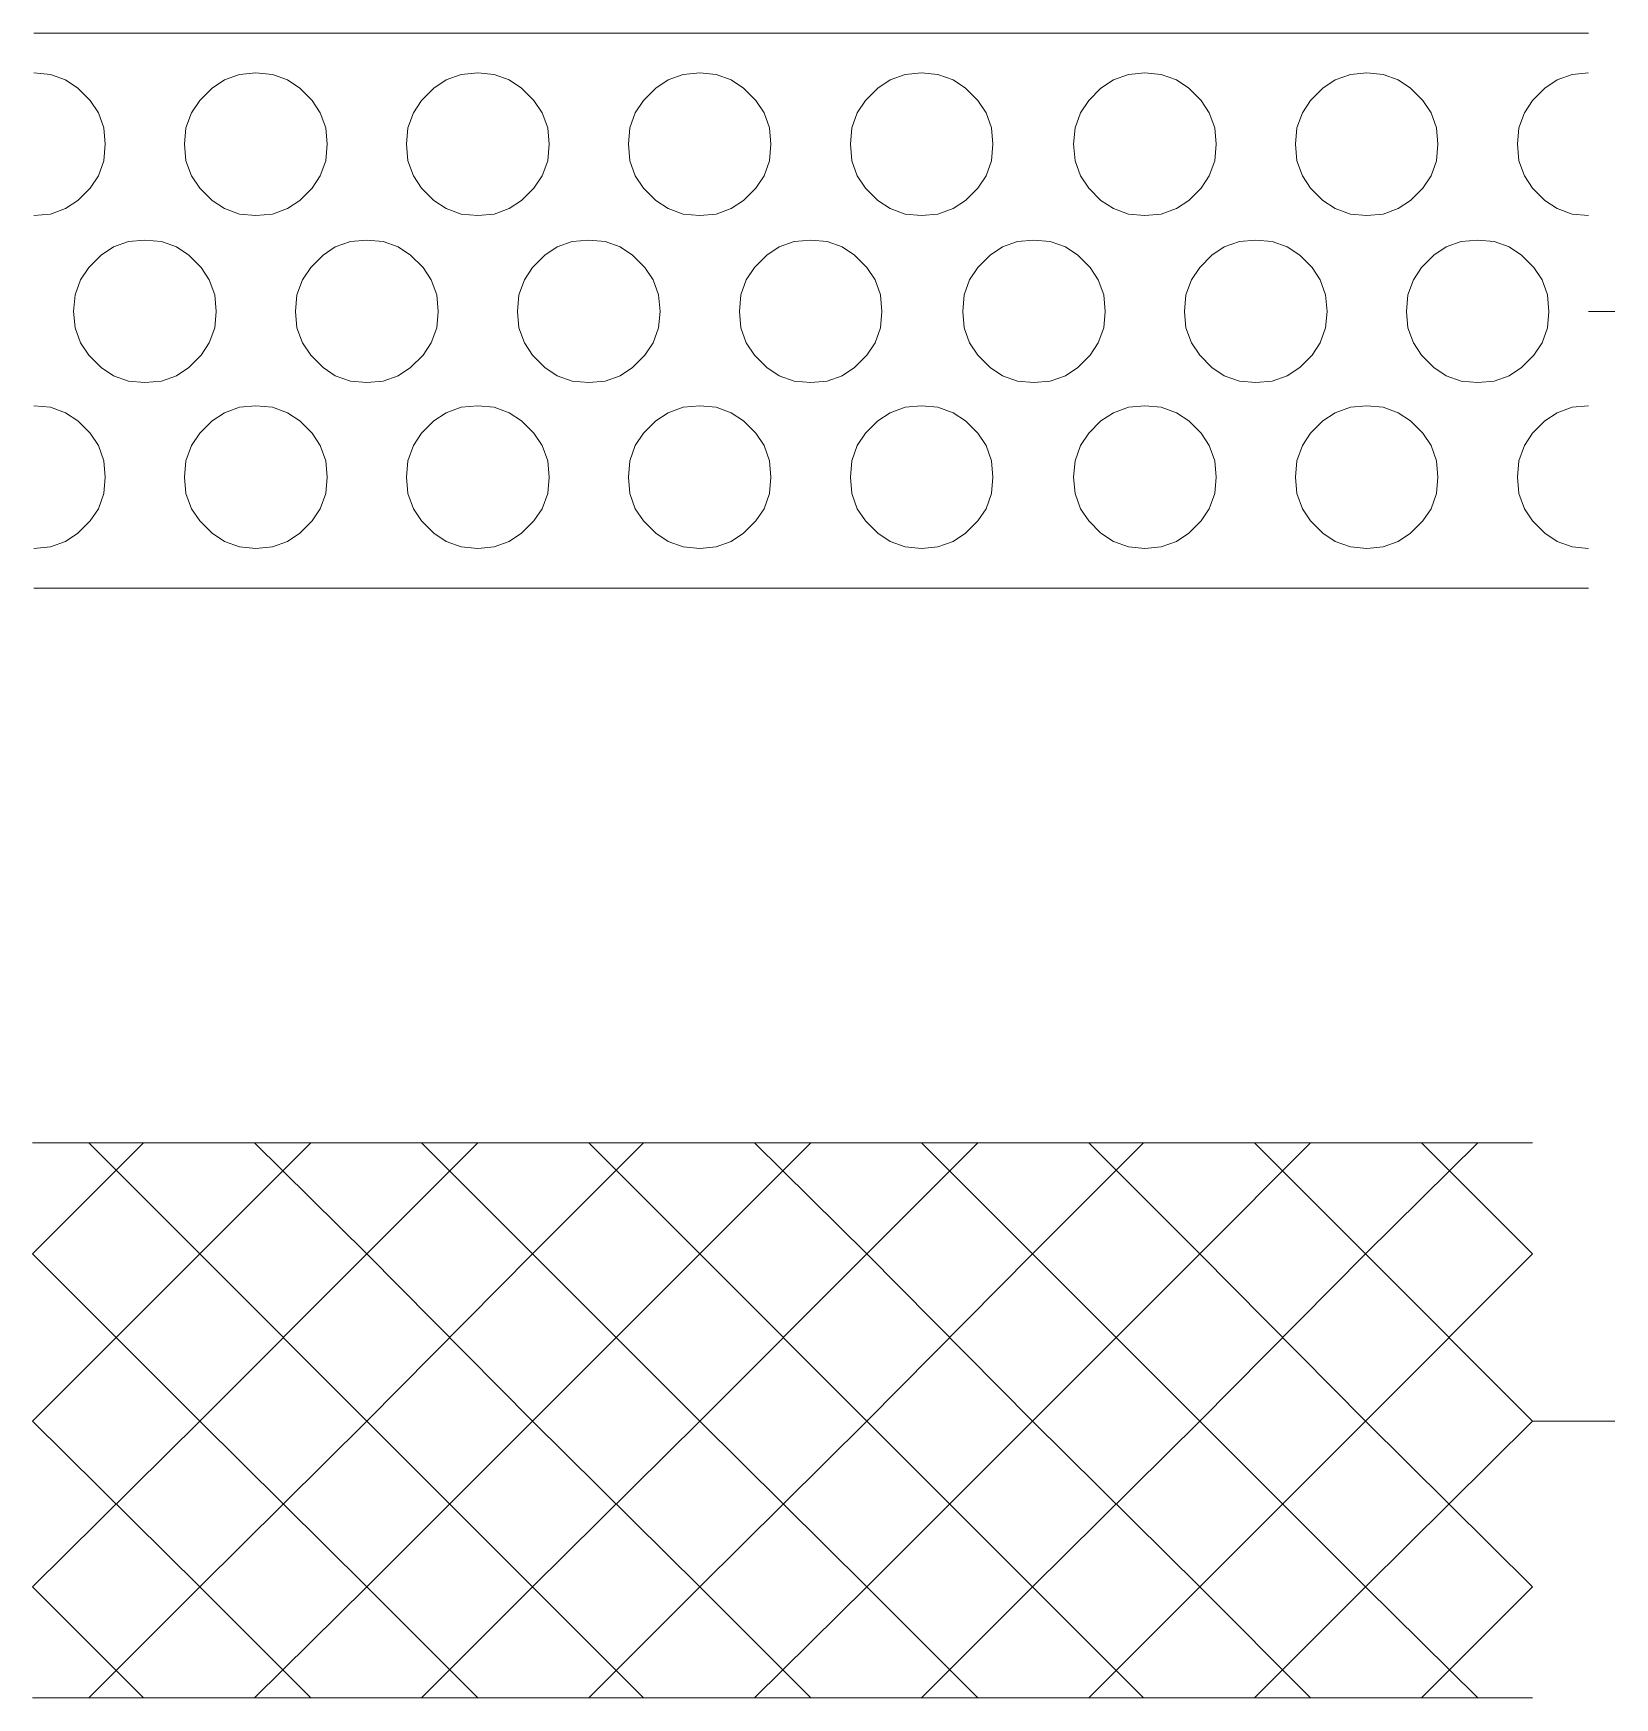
# Model space of a CAD drawing. Header units: inches. Extents: x 47316 to 59086, y 3141 to 11743.
# Drawn here: x 50383.03 to 50397.29, y 4917.82 to 4932.83 of the extents above; entities that cross this region are included whole.
import ezdxf

# ---------------------------------------------------------------- set-up
doc = ezdxf.new("R2010")
doc.units = ezdxf.units.IN
doc.header["$MEASUREMENT"] = 0
doc.layers.add('_BLACK_HOLE', color=7, linetype='Continuous')

msp = doc.modelspace()

# ---------------------------------------------------------------- linework, layer by layer
at = {"layer": '_BLACK_HOLE', "lineweight": 0}
for p, q in [((50383.035, 4932.829), (50384.036, 4932.829)), ((50384.036, 4932.829), (50385.036, 4932.829)), ((50385.036, 4932.829), (50386.037, 4932.829)), ((50386.037, 4932.829), (50387.038, 4932.829)), ((50387.038, 4932.829), (50388.038, 4932.829)), ((50388.038, 4932.829), (50389.039, 4932.829)), ((50389.039, 4932.829), (50390.04, 4932.829)), ((50390.04, 4932.829), (50391.04, 4932.829)), ((50391.04, 4932.829), (50392.053, 4932.829)), ((50392.053, 4932.829), (50393.054, 4932.829)), ((50393.054, 4932.829), (50394.054, 4932.829)), ((50394.054, 4932.829), (50395.055, 4932.829)), ((50395.055, 4932.829), (50396.056, 4932.829)), ((50396.056, 4932.829), (50397.056, 4932.829)), ((50383.183, 4932.458), (50383.035, 4932.471)), ((50383.319, 4932.409), (50383.183, 4932.458)), ((50383.431, 4932.335), (50383.319, 4932.409)), ((50384.752, 4932.409), (50384.641, 4932.335)), ((50384.888, 4932.458), (50384.752, 4932.409)), ((50385.036, 4932.471), (50384.888, 4932.458)), ((50385.185, 4932.458), (50385.036, 4932.471)), ((50385.321, 4932.409), (50385.185, 4932.458)), ((50385.432, 4932.335), (50385.321, 4932.409)), ((50386.754, 4932.409), (50386.642, 4932.335)), ((50386.889, 4932.458), (50386.754, 4932.409)), ((50387.038, 4932.471), (50386.889, 4932.458)), ((50387.186, 4932.458), (50387.038, 4932.471)), ((50387.322, 4932.409), (50387.186, 4932.458)), ((50387.433, 4932.335), (50387.322, 4932.409)), ((50388.755, 4932.409), (50388.644, 4932.335)), ((50388.891, 4932.458), (50388.755, 4932.409)), ((50389.039, 4932.471), (50388.891, 4932.458)), ((50389.187, 4932.458), (50389.039, 4932.471)), ((50389.323, 4932.409), (50389.187, 4932.458)), ((50389.434, 4932.335), (50389.323, 4932.409)), ((50390.756, 4932.409), (50390.645, 4932.335)), ((50390.892, 4932.458), (50390.756, 4932.409)), ((50391.04, 4932.471), (50390.892, 4932.458)), ((50391.188, 4932.458), (50391.04, 4932.471)), ((50391.324, 4932.409), (50391.188, 4932.458)), ((50391.435, 4932.335), (50391.324, 4932.409)), ((50392.77, 4932.409), (50392.658, 4932.335)), ((50392.906, 4932.458), (50392.77, 4932.409)), ((50393.054, 4932.471), (50392.906, 4932.458)), ((50393.202, 4932.458), (50393.054, 4932.471)), ((50393.338, 4932.409), (50393.202, 4932.458)), ((50393.449, 4932.335), (50393.338, 4932.409)), ((50394.771, 4932.409), (50394.66, 4932.335)), ((50394.907, 4932.458), (50394.771, 4932.409)), ((50395.055, 4932.471), (50394.907, 4932.458)), ((50395.203, 4932.458), (50395.055, 4932.471)), ((50395.339, 4932.409), (50395.203, 4932.458)), ((50395.45, 4932.335), (50395.339, 4932.409)), ((50396.772, 4932.409), (50396.661, 4932.335)), ((50396.908, 4932.458), (50396.772, 4932.409)), ((50397.056, 4932.471), (50396.908, 4932.458)), ((50383.542, 4932.224), (50383.431, 4932.335)), ((50383.616, 4932.113), (50383.542, 4932.224)), ((50384.53, 4932.224), (50384.456, 4932.113)), ((50384.641, 4932.335), (50384.53, 4932.224)), ((50385.543, 4932.224), (50385.432, 4932.335)), ((50385.617, 4932.113), (50385.543, 4932.224)), ((50386.531, 4932.224), (50386.457, 4932.113)), ((50386.642, 4932.335), (50386.531, 4932.224)), ((50387.544, 4932.224), (50387.433, 4932.335)), ((50387.618, 4932.113), (50387.544, 4932.224)), ((50388.532, 4932.224), (50388.458, 4932.113)), ((50388.644, 4932.335), (50388.532, 4932.224)), ((50389.545, 4932.224), (50389.434, 4932.335)), ((50389.62, 4932.113), (50389.545, 4932.224)), ((50390.534, 4932.224), (50390.46, 4932.113)), ((50390.645, 4932.335), (50390.534, 4932.224)), ((50391.547, 4932.224), (50391.435, 4932.335)), ((50391.621, 4932.113), (50391.547, 4932.224)), ((50392.547, 4932.224), (50392.473, 4932.113)), ((50392.658, 4932.335), (50392.547, 4932.224)), ((50393.56, 4932.224), (50393.449, 4932.335)), ((50393.634, 4932.113), (50393.56, 4932.224)), ((50394.548, 4932.224), (50394.474, 4932.113)), ((50394.66, 4932.335), (50394.548, 4932.224)), ((50395.561, 4932.224), (50395.45, 4932.335)), ((50395.636, 4932.113), (50395.561, 4932.224)), ((50396.55, 4932.224), (50396.476, 4932.113)), ((50396.661, 4932.335), (50396.55, 4932.224)), ((50383.665, 4931.977), (50383.616, 4932.113)), ((50384.456, 4932.113), (50384.406, 4931.977)), ((50385.666, 4931.977), (50385.617, 4932.113)), ((50386.457, 4932.113), (50386.408, 4931.977)), ((50387.668, 4931.977), (50387.618, 4932.113)), ((50388.458, 4932.113), (50388.409, 4931.977)), ((50389.669, 4931.977), (50389.62, 4932.113)), ((50390.46, 4932.113), (50390.41, 4931.977)), ((50391.67, 4931.977), (50391.621, 4932.113)), ((50392.473, 4932.113), (50392.424, 4931.977)), ((50393.684, 4931.977), (50393.634, 4932.113)), ((50394.474, 4932.113), (50394.425, 4931.977)), ((50395.685, 4931.977), (50395.636, 4932.113)), ((50396.476, 4932.113), (50396.426, 4931.977)), ((50383.678, 4931.828), (50383.665, 4931.977)), ((50384.406, 4931.977), (50384.394, 4931.828)), ((50385.679, 4931.828), (50385.666, 4931.977)), ((50386.408, 4931.977), (50386.395, 4931.828)), ((50387.68, 4931.828), (50387.668, 4931.977)), ((50388.409, 4931.977), (50388.397, 4931.828)), ((50389.681, 4931.828), (50389.669, 4931.977)), ((50390.41, 4931.977), (50390.398, 4931.828)), ((50391.683, 4931.828), (50391.67, 4931.977)), ((50392.424, 4931.977), (50392.411, 4931.828)), ((50393.696, 4931.828), (50393.684, 4931.977)), ((50394.425, 4931.977), (50394.413, 4931.828)), ((50395.697, 4931.828), (50395.685, 4931.977)), ((50396.426, 4931.977), (50396.414, 4931.828)), ((50383.665, 4931.68), (50383.678, 4931.828)), ((50384.394, 4931.828), (50384.406, 4931.68)), ((50385.666, 4931.68), (50385.679, 4931.828)), ((50386.395, 4931.828), (50386.408, 4931.68)), ((50387.668, 4931.68), (50387.68, 4931.828)), ((50388.397, 4931.828), (50388.409, 4931.68)), ((50389.669, 4931.68), (50389.681, 4931.828)), ((50390.398, 4931.828), (50390.41, 4931.68)), ((50391.67, 4931.68), (50391.683, 4931.828)), ((50392.411, 4931.828), (50392.424, 4931.68)), ((50393.684, 4931.68), (50393.696, 4931.828)), ((50394.413, 4931.828), (50394.425, 4931.68)), ((50395.685, 4931.68), (50395.697, 4931.828)), ((50396.414, 4931.828), (50396.426, 4931.68)), ((50383.616, 4931.544), (50383.665, 4931.68)), ((50384.406, 4931.68), (50384.456, 4931.544)), ((50385.617, 4931.544), (50385.666, 4931.68)), ((50386.408, 4931.68), (50386.457, 4931.544)), ((50387.618, 4931.544), (50387.668, 4931.68)), ((50388.409, 4931.68), (50388.458, 4931.544)), ((50389.62, 4931.544), (50389.669, 4931.68)), ((50390.41, 4931.68), (50390.46, 4931.544)), ((50391.621, 4931.544), (50391.67, 4931.68)), ((50392.424, 4931.68), (50392.473, 4931.544)), ((50393.634, 4931.544), (50393.684, 4931.68)), ((50394.425, 4931.68), (50394.474, 4931.544)), ((50395.636, 4931.544), (50395.685, 4931.68)), ((50396.426, 4931.68), (50396.476, 4931.544)), ((50383.542, 4931.433), (50383.616, 4931.544)), ((50384.456, 4931.544), (50384.53, 4931.433)), ((50385.543, 4931.433), (50385.617, 4931.544)), ((50386.457, 4931.544), (50386.531, 4931.433)), ((50387.544, 4931.433), (50387.618, 4931.544)), ((50388.458, 4931.544), (50388.532, 4931.433)), ((50389.545, 4931.433), (50389.62, 4931.544)), ((50390.46, 4931.544), (50390.534, 4931.433)), ((50391.547, 4931.433), (50391.621, 4931.544)), ((50392.473, 4931.544), (50392.547, 4931.433)), ((50393.56, 4931.433), (50393.634, 4931.544)), ((50394.474, 4931.544), (50394.548, 4931.433)), ((50395.561, 4931.433), (50395.636, 4931.544)), ((50396.476, 4931.544), (50396.55, 4931.433)), ((50383.319, 4931.248), (50383.431, 4931.322)), ((50383.431, 4931.322), (50383.542, 4931.433)), ((50384.53, 4931.433), (50384.641, 4931.322)), ((50384.641, 4931.322), (50384.752, 4931.248)), ((50385.321, 4931.248), (50385.432, 4931.322)), ((50385.432, 4931.322), (50385.543, 4931.433)), ((50386.531, 4931.433), (50386.642, 4931.322)), ((50386.642, 4931.322), (50386.754, 4931.248)), ((50387.322, 4931.248), (50387.433, 4931.322)), ((50387.433, 4931.322), (50387.544, 4931.433)), ((50388.532, 4931.433), (50388.644, 4931.322)), ((50388.644, 4931.322), (50388.755, 4931.248)), ((50389.323, 4931.248), (50389.434, 4931.322)), ((50389.434, 4931.322), (50389.545, 4931.433)), ((50390.534, 4931.433), (50390.645, 4931.322)), ((50390.645, 4931.322), (50390.756, 4931.248)), ((50391.324, 4931.248), (50391.435, 4931.322)), ((50391.435, 4931.322), (50391.547, 4931.433)), ((50392.547, 4931.433), (50392.658, 4931.322)), ((50392.658, 4931.322), (50392.77, 4931.248)), ((50393.338, 4931.248), (50393.449, 4931.322)), ((50393.449, 4931.322), (50393.56, 4931.433)), ((50394.548, 4931.433), (50394.66, 4931.322)), ((50394.66, 4931.322), (50394.771, 4931.248)), ((50395.339, 4931.248), (50395.45, 4931.322)), ((50395.45, 4931.322), (50395.561, 4931.433)), ((50396.55, 4931.433), (50396.661, 4931.322)), ((50396.661, 4931.322), (50396.772, 4931.248)), ((50383.035, 4931.186), (50383.183, 4931.198)), ((50383.183, 4931.198), (50383.319, 4931.248)), ((50384.752, 4931.248), (50384.888, 4931.198)), ((50384.888, 4931.198), (50385.036, 4931.186)), ((50385.036, 4931.186), (50385.185, 4931.198)), ((50385.185, 4931.198), (50385.321, 4931.248)), ((50386.754, 4931.248), (50386.889, 4931.198)), ((50386.889, 4931.198), (50387.038, 4931.186)), ((50387.038, 4931.186), (50387.186, 4931.198)), ((50387.186, 4931.198), (50387.322, 4931.248)), ((50388.755, 4931.248), (50388.891, 4931.198)), ((50388.891, 4931.198), (50389.039, 4931.186)), ((50389.039, 4931.186), (50389.187, 4931.198)), ((50389.187, 4931.198), (50389.323, 4931.248)), ((50390.756, 4931.248), (50390.892, 4931.198)), ((50390.892, 4931.198), (50391.04, 4931.186)), ((50391.04, 4931.186), (50391.188, 4931.198)), ((50391.188, 4931.198), (50391.324, 4931.248)), ((50392.77, 4931.248), (50392.906, 4931.198)), ((50392.906, 4931.198), (50393.054, 4931.186)), ((50393.054, 4931.186), (50393.202, 4931.198)), ((50393.202, 4931.198), (50393.338, 4931.248)), ((50394.771, 4931.248), (50394.907, 4931.198)), ((50394.907, 4931.198), (50395.055, 4931.186)), ((50395.055, 4931.186), (50395.203, 4931.198)), ((50395.203, 4931.198), (50395.339, 4931.248)), ((50396.772, 4931.248), (50396.908, 4931.198)), ((50396.908, 4931.198), (50397.056, 4931.186)), ((50383.752, 4930.902), (50383.641, 4930.828)), ((50383.888, 4930.951), (50383.752, 4930.902)), ((50384.036, 4930.964), (50383.888, 4930.951)), ((50384.184, 4930.951), (50384.036, 4930.964)), ((50384.32, 4930.902), (50384.184, 4930.951)), ((50384.431, 4930.828), (50384.32, 4930.902)), ((50385.753, 4930.902), (50385.642, 4930.828)), ((50385.889, 4930.951), (50385.753, 4930.902)), ((50386.037, 4930.964), (50385.889, 4930.951)), ((50386.185, 4930.951), (50386.037, 4930.964)), ((50386.321, 4930.902), (50386.185, 4930.951)), ((50386.432, 4930.828), (50386.321, 4930.902)), ((50387.754, 4930.902), (50387.643, 4930.828)), ((50387.89, 4930.951), (50387.754, 4930.902)), ((50388.038, 4930.964), (50387.89, 4930.951)), ((50388.187, 4930.951), (50388.038, 4930.964)), ((50388.322, 4930.902), (50388.187, 4930.951)), ((50388.434, 4930.828), (50388.322, 4930.902)), ((50389.755, 4930.902), (50389.644, 4930.828)), ((50389.891, 4930.951), (50389.755, 4930.902)), ((50390.04, 4930.964), (50389.891, 4930.951)), ((50390.188, 4930.951), (50390.04, 4930.964)), ((50390.324, 4930.902), (50390.188, 4930.951)), ((50390.435, 4930.828), (50390.324, 4930.902)), ((50391.769, 4930.902), (50391.658, 4930.828)), ((50391.905, 4930.951), (50391.769, 4930.902)), ((50392.053, 4930.964), (50391.905, 4930.951)), ((50392.201, 4930.951), (50392.053, 4930.964)), ((50392.337, 4930.902), (50392.201, 4930.951)), ((50392.448, 4930.828), (50392.337, 4930.902)), ((50393.77, 4930.902), (50393.659, 4930.828)), ((50393.906, 4930.951), (50393.77, 4930.902)), ((50394.054, 4930.964), (50393.906, 4930.951)), ((50394.203, 4930.951), (50394.054, 4930.964)), ((50394.338, 4930.902), (50394.203, 4930.951)), ((50394.45, 4930.828), (50394.338, 4930.902)), ((50395.771, 4930.902), (50395.66, 4930.828)), ((50395.907, 4930.951), (50395.771, 4930.902)), ((50396.056, 4930.964), (50395.907, 4930.951)), ((50396.204, 4930.951), (50396.056, 4930.964)), ((50396.34, 4930.902), (50396.204, 4930.951)), ((50396.451, 4930.828), (50396.34, 4930.902)), ((50383.529, 4930.717), (50383.455, 4930.605)), ((50383.641, 4930.828), (50383.529, 4930.717)), ((50384.542, 4930.717), (50384.431, 4930.828)), ((50384.616, 4930.605), (50384.542, 4930.717)), ((50385.531, 4930.717), (50385.456, 4930.605)), ((50385.642, 4930.828), (50385.531, 4930.717)), ((50386.544, 4930.717), (50386.432, 4930.828)), ((50386.618, 4930.605), (50386.544, 4930.717)), ((50387.532, 4930.717), (50387.458, 4930.605)), ((50387.643, 4930.828), (50387.532, 4930.717)), ((50388.545, 4930.717), (50388.434, 4930.828)), ((50388.619, 4930.605), (50388.545, 4930.717)), ((50389.533, 4930.717), (50389.459, 4930.605)), ((50389.644, 4930.828), (50389.533, 4930.717)), ((50390.546, 4930.717), (50390.435, 4930.828)), ((50390.62, 4930.605), (50390.546, 4930.717)), ((50391.547, 4930.717), (50391.473, 4930.605)), ((50391.658, 4930.828), (50391.547, 4930.717)), ((50392.56, 4930.717), (50392.448, 4930.828)), ((50392.634, 4930.605), (50392.56, 4930.717)), ((50393.548, 4930.717), (50393.474, 4930.605)), ((50393.659, 4930.828), (50393.548, 4930.717)), ((50394.561, 4930.717), (50394.45, 4930.828)), ((50394.635, 4930.605), (50394.561, 4930.717)), ((50395.549, 4930.717), (50395.475, 4930.605)), ((50395.66, 4930.828), (50395.549, 4930.717)), ((50396.562, 4930.717), (50396.451, 4930.828)), ((50396.636, 4930.605), (50396.562, 4930.717)), ((50383.455, 4930.605), (50383.406, 4930.47)), ((50384.666, 4930.47), (50384.616, 4930.605)), ((50385.456, 4930.605), (50385.407, 4930.47)), ((50386.667, 4930.47), (50386.618, 4930.605)), ((50387.458, 4930.605), (50387.408, 4930.47)), ((50388.668, 4930.47), (50388.619, 4930.605)), ((50389.459, 4930.605), (50389.41, 4930.47)), ((50390.67, 4930.47), (50390.62, 4930.605)), ((50391.473, 4930.605), (50391.423, 4930.47)), ((50392.683, 4930.47), (50392.634, 4930.605)), ((50393.474, 4930.605), (50393.424, 4930.47)), ((50394.684, 4930.47), (50394.635, 4930.605)), ((50395.475, 4930.605), (50395.426, 4930.47)), ((50396.686, 4930.47), (50396.636, 4930.605)), ((50383.406, 4930.47), (50383.393, 4930.321)), ((50384.678, 4930.321), (50384.666, 4930.47)), ((50385.407, 4930.47), (50385.395, 4930.321)), ((50386.679, 4930.321), (50386.667, 4930.47)), ((50387.408, 4930.47), (50387.396, 4930.321)), ((50388.681, 4930.321), (50388.668, 4930.47)), ((50389.41, 4930.47), (50389.397, 4930.321)), ((50390.682, 4930.321), (50390.67, 4930.47)), ((50391.423, 4930.47), (50391.411, 4930.321)), ((50392.695, 4930.321), (50392.683, 4930.47)), ((50393.424, 4930.47), (50393.412, 4930.321)), ((50394.697, 4930.321), (50394.684, 4930.47)), ((50395.426, 4930.47), (50395.413, 4930.321)), ((50396.698, 4930.321), (50396.686, 4930.47)), ((50383.393, 4930.321), (50383.406, 4930.173)), ((50384.666, 4930.173), (50384.678, 4930.321)), ((50385.395, 4930.321), (50385.407, 4930.173)), ((50386.667, 4930.173), (50386.679, 4930.321)), ((50387.396, 4930.321), (50387.408, 4930.173)), ((50388.668, 4930.173), (50388.681, 4930.321)), ((50389.397, 4930.321), (50389.41, 4930.173)), ((50390.67, 4930.173), (50390.682, 4930.321)), ((50391.411, 4930.321), (50391.423, 4930.173)), ((50392.683, 4930.173), (50392.695, 4930.321)), ((50393.412, 4930.321), (50393.424, 4930.173)), ((50394.684, 4930.173), (50394.697, 4930.321)), ((50395.413, 4930.321), (50395.426, 4930.173)), ((50396.686, 4930.173), (50396.698, 4930.321)), ((50397.056, 4930.321), (50397.291, 4930.321)), ((50383.406, 4930.173), (50383.455, 4930.037)), ((50384.616, 4930.037), (50384.666, 4930.173)), ((50385.407, 4930.173), (50385.456, 4930.037)), ((50386.618, 4930.037), (50386.667, 4930.173)), ((50387.408, 4930.173), (50387.458, 4930.037)), ((50388.619, 4930.037), (50388.668, 4930.173)), ((50389.41, 4930.173), (50389.459, 4930.037)), ((50390.62, 4930.037), (50390.67, 4930.173)), ((50391.423, 4930.173), (50391.473, 4930.037)), ((50392.634, 4930.037), (50392.683, 4930.173)), ((50393.424, 4930.173), (50393.474, 4930.037)), ((50394.635, 4930.037), (50394.684, 4930.173)), ((50395.426, 4930.173), (50395.475, 4930.037)), ((50396.636, 4930.037), (50396.686, 4930.173)), ((50383.455, 4930.037), (50383.529, 4929.926)), ((50384.542, 4929.926), (50384.616, 4930.037)), ((50385.456, 4930.037), (50385.531, 4929.926)), ((50386.544, 4929.926), (50386.618, 4930.037)), ((50387.458, 4930.037), (50387.532, 4929.926)), ((50388.545, 4929.926), (50388.619, 4930.037)), ((50389.459, 4930.037), (50389.533, 4929.926)), ((50390.546, 4929.926), (50390.62, 4930.037)), ((50391.473, 4930.037), (50391.547, 4929.926)), ((50392.56, 4929.926), (50392.634, 4930.037)), ((50393.474, 4930.037), (50393.548, 4929.926)), ((50394.561, 4929.926), (50394.635, 4930.037)), ((50395.475, 4930.037), (50395.549, 4929.926)), ((50396.562, 4929.926), (50396.636, 4930.037)), ((50383.529, 4929.926), (50383.641, 4929.815)), ((50383.641, 4929.815), (50383.752, 4929.741)), ((50384.32, 4929.741), (50384.431, 4929.815)), ((50384.431, 4929.815), (50384.542, 4929.926)), ((50385.531, 4929.926), (50385.642, 4929.815)), ((50385.642, 4929.815), (50385.753, 4929.741)), ((50386.321, 4929.741), (50386.432, 4929.815)), ((50386.432, 4929.815), (50386.544, 4929.926)), ((50387.532, 4929.926), (50387.643, 4929.815)), ((50387.643, 4929.815), (50387.754, 4929.741)), ((50388.322, 4929.741), (50388.434, 4929.815)), ((50388.434, 4929.815), (50388.545, 4929.926)), ((50389.533, 4929.926), (50389.644, 4929.815)), ((50389.644, 4929.815), (50389.755, 4929.741)), ((50390.324, 4929.741), (50390.435, 4929.815)), ((50390.435, 4929.815), (50390.546, 4929.926)), ((50391.547, 4929.926), (50391.658, 4929.815)), ((50391.658, 4929.815), (50391.769, 4929.741)), ((50392.337, 4929.741), (50392.448, 4929.815)), ((50392.448, 4929.815), (50392.56, 4929.926)), ((50393.548, 4929.926), (50393.659, 4929.815)), ((50393.659, 4929.815), (50393.77, 4929.741)), ((50394.338, 4929.741), (50394.45, 4929.815)), ((50394.45, 4929.815), (50394.561, 4929.926)), ((50395.549, 4929.926), (50395.66, 4929.815)), ((50395.66, 4929.815), (50395.771, 4929.741)), ((50396.34, 4929.741), (50396.451, 4929.815)), ((50396.451, 4929.815), (50396.562, 4929.926)), ((50383.752, 4929.741), (50383.888, 4929.691)), ((50383.888, 4929.691), (50384.036, 4929.679)), ((50384.036, 4929.679), (50384.184, 4929.691)), ((50384.184, 4929.691), (50384.32, 4929.741)), ((50385.753, 4929.741), (50385.889, 4929.691)), ((50385.889, 4929.691), (50386.037, 4929.679)), ((50386.037, 4929.679), (50386.185, 4929.691)), ((50386.185, 4929.691), (50386.321, 4929.741)), ((50387.754, 4929.741), (50387.89, 4929.691)), ((50387.89, 4929.691), (50388.038, 4929.679)), ((50388.038, 4929.679), (50388.187, 4929.691)), ((50388.187, 4929.691), (50388.322, 4929.741)), ((50389.755, 4929.741), (50389.891, 4929.691)), ((50389.891, 4929.691), (50390.04, 4929.679)), ((50390.04, 4929.679), (50390.188, 4929.691)), ((50390.188, 4929.691), (50390.324, 4929.741)), ((50391.769, 4929.741), (50391.905, 4929.691)), ((50391.905, 4929.691), (50392.053, 4929.679)), ((50392.053, 4929.679), (50392.201, 4929.691)), ((50392.201, 4929.691), (50392.337, 4929.741)), ((50393.77, 4929.741), (50393.906, 4929.691)), ((50393.906, 4929.691), (50394.054, 4929.679)), ((50394.054, 4929.679), (50394.203, 4929.691)), ((50394.203, 4929.691), (50394.338, 4929.741)), ((50395.771, 4929.741), (50395.907, 4929.691)), ((50395.907, 4929.691), (50396.056, 4929.679)), ((50396.056, 4929.679), (50396.204, 4929.691)), ((50396.204, 4929.691), (50396.34, 4929.741)), ((50383.183, 4929.457), (50383.035, 4929.469)), ((50383.319, 4929.407), (50383.183, 4929.457)), ((50383.431, 4929.333), (50383.319, 4929.407)), ((50384.752, 4929.407), (50384.641, 4929.333)), ((50384.888, 4929.457), (50384.752, 4929.407)), ((50385.036, 4929.469), (50384.888, 4929.457)), ((50385.185, 4929.457), (50385.036, 4929.469)), ((50385.321, 4929.407), (50385.185, 4929.457)), ((50385.432, 4929.333), (50385.321, 4929.407)), ((50386.754, 4929.407), (50386.642, 4929.333)), ((50386.889, 4929.457), (50386.754, 4929.407)), ((50387.038, 4929.469), (50386.889, 4929.457)), ((50387.186, 4929.457), (50387.038, 4929.469)), ((50387.322, 4929.407), (50387.186, 4929.457)), ((50387.433, 4929.333), (50387.322, 4929.407)), ((50388.755, 4929.407), (50388.644, 4929.333)), ((50388.891, 4929.457), (50388.755, 4929.407)), ((50389.039, 4929.469), (50388.891, 4929.457)), ((50389.187, 4929.457), (50389.039, 4929.469)), ((50389.323, 4929.407), (50389.187, 4929.457)), ((50389.434, 4929.333), (50389.323, 4929.407)), ((50390.756, 4929.407), (50390.645, 4929.333)), ((50390.892, 4929.457), (50390.756, 4929.407)), ((50391.04, 4929.469), (50390.892, 4929.457)), ((50391.188, 4929.457), (50391.04, 4929.469)), ((50391.324, 4929.407), (50391.188, 4929.457)), ((50391.435, 4929.333), (50391.324, 4929.407)), ((50392.77, 4929.407), (50392.658, 4929.333)), ((50392.906, 4929.457), (50392.77, 4929.407)), ((50393.054, 4929.469), (50392.906, 4929.457)), ((50393.202, 4929.457), (50393.054, 4929.469)), ((50393.338, 4929.407), (50393.202, 4929.457)), ((50393.449, 4929.333), (50393.338, 4929.407)), ((50394.771, 4929.407), (50394.66, 4929.333)), ((50394.907, 4929.457), (50394.771, 4929.407)), ((50395.055, 4929.469), (50394.907, 4929.457)), ((50395.203, 4929.457), (50395.055, 4929.469)), ((50395.339, 4929.407), (50395.203, 4929.457)), ((50395.45, 4929.333), (50395.339, 4929.407)), ((50396.772, 4929.407), (50396.661, 4929.333)), ((50396.908, 4929.457), (50396.772, 4929.407)), ((50397.056, 4929.469), (50396.908, 4929.457)), ((50383.542, 4929.222), (50383.431, 4929.333)), ((50383.616, 4929.111), (50383.542, 4929.222)), ((50384.53, 4929.222), (50384.456, 4929.111)), ((50384.641, 4929.333), (50384.53, 4929.222)), ((50385.543, 4929.222), (50385.432, 4929.333)), ((50385.617, 4929.111), (50385.543, 4929.222)), ((50386.531, 4929.222), (50386.457, 4929.111)), ((50386.642, 4929.333), (50386.531, 4929.222)), ((50387.544, 4929.222), (50387.433, 4929.333)), ((50387.618, 4929.111), (50387.544, 4929.222)), ((50388.532, 4929.222), (50388.458, 4929.111)), ((50388.644, 4929.333), (50388.532, 4929.222)), ((50389.545, 4929.222), (50389.434, 4929.333)), ((50389.62, 4929.111), (50389.545, 4929.222)), ((50390.534, 4929.222), (50390.46, 4929.111)), ((50390.645, 4929.333), (50390.534, 4929.222)), ((50391.547, 4929.222), (50391.435, 4929.333)), ((50391.621, 4929.111), (50391.547, 4929.222)), ((50392.547, 4929.222), (50392.473, 4929.111)), ((50392.658, 4929.333), (50392.547, 4929.222)), ((50393.56, 4929.222), (50393.449, 4929.333)), ((50393.634, 4929.111), (50393.56, 4929.222)), ((50394.548, 4929.222), (50394.474, 4929.111)), ((50394.66, 4929.333), (50394.548, 4929.222)), ((50395.561, 4929.222), (50395.45, 4929.333)), ((50395.636, 4929.111), (50395.561, 4929.222)), ((50396.55, 4929.222), (50396.476, 4929.111)), ((50396.661, 4929.333), (50396.55, 4929.222)), ((50383.665, 4928.975), (50383.616, 4929.111)), ((50384.456, 4929.111), (50384.406, 4928.975)), ((50385.666, 4928.975), (50385.617, 4929.111)), ((50386.457, 4929.111), (50386.408, 4928.975)), ((50387.668, 4928.975), (50387.618, 4929.111)), ((50388.458, 4929.111), (50388.409, 4928.975)), ((50389.669, 4928.975), (50389.62, 4929.111)), ((50390.46, 4929.111), (50390.41, 4928.975)), ((50391.67, 4928.975), (50391.621, 4929.111)), ((50392.473, 4929.111), (50392.424, 4928.975)), ((50393.684, 4928.975), (50393.634, 4929.111)), ((50394.474, 4929.111), (50394.425, 4928.975)), ((50395.685, 4928.975), (50395.636, 4929.111)), ((50396.476, 4929.111), (50396.426, 4928.975)), ((50383.678, 4928.827), (50383.665, 4928.975)), ((50384.406, 4928.975), (50384.394, 4928.827)), ((50385.679, 4928.827), (50385.666, 4928.975)), ((50386.408, 4928.975), (50386.395, 4928.827)), ((50387.68, 4928.827), (50387.668, 4928.975)), ((50388.409, 4928.975), (50388.397, 4928.827)), ((50389.681, 4928.827), (50389.669, 4928.975)), ((50390.41, 4928.975), (50390.398, 4928.827)), ((50391.683, 4928.827), (50391.67, 4928.975)), ((50392.424, 4928.975), (50392.411, 4928.827)), ((50393.696, 4928.827), (50393.684, 4928.975)), ((50394.425, 4928.975), (50394.413, 4928.827)), ((50395.697, 4928.827), (50395.685, 4928.975)), ((50396.426, 4928.975), (50396.414, 4928.827)), ((50383.665, 4928.678), (50383.678, 4928.827)), ((50384.394, 4928.827), (50384.406, 4928.678)), ((50385.666, 4928.678), (50385.679, 4928.827)), ((50386.395, 4928.827), (50386.408, 4928.678)), ((50387.668, 4928.678), (50387.68, 4928.827)), ((50388.397, 4928.827), (50388.409, 4928.678)), ((50389.669, 4928.678), (50389.681, 4928.827)), ((50390.398, 4928.827), (50390.41, 4928.678)), ((50391.67, 4928.678), (50391.683, 4928.827)), ((50392.411, 4928.827), (50392.424, 4928.678)), ((50393.684, 4928.678), (50393.696, 4928.827)), ((50394.413, 4928.827), (50394.425, 4928.678)), ((50395.685, 4928.678), (50395.697, 4928.827)), ((50396.414, 4928.827), (50396.426, 4928.678)), ((50383.616, 4928.542), (50383.665, 4928.678)), ((50384.406, 4928.678), (50384.456, 4928.542)), ((50385.617, 4928.542), (50385.666, 4928.678)), ((50386.408, 4928.678), (50386.457, 4928.542)), ((50387.618, 4928.542), (50387.668, 4928.678)), ((50388.409, 4928.678), (50388.458, 4928.542)), ((50389.62, 4928.542), (50389.669, 4928.678)), ((50390.41, 4928.678), (50390.46, 4928.542)), ((50391.621, 4928.542), (50391.67, 4928.678)), ((50392.424, 4928.678), (50392.473, 4928.542)), ((50393.634, 4928.542), (50393.684, 4928.678)), ((50394.425, 4928.678), (50394.474, 4928.542)), ((50395.636, 4928.542), (50395.685, 4928.678)), ((50396.426, 4928.678), (50396.476, 4928.542)), ((50383.542, 4928.431), (50383.616, 4928.542)), ((50384.456, 4928.542), (50384.53, 4928.431)), ((50385.543, 4928.431), (50385.617, 4928.542)), ((50386.457, 4928.542), (50386.531, 4928.431)), ((50387.544, 4928.431), (50387.618, 4928.542)), ((50388.458, 4928.542), (50388.532, 4928.431)), ((50389.545, 4928.431), (50389.62, 4928.542)), ((50390.46, 4928.542), (50390.534, 4928.431)), ((50391.547, 4928.431), (50391.621, 4928.542)), ((50392.473, 4928.542), (50392.547, 4928.431)), ((50393.56, 4928.431), (50393.634, 4928.542)), ((50394.474, 4928.542), (50394.548, 4928.431)), ((50395.561, 4928.431), (50395.636, 4928.542)), ((50396.476, 4928.542), (50396.55, 4928.431)), ((50383.319, 4928.246), (50383.431, 4928.32)), ((50383.431, 4928.32), (50383.542, 4928.431)), ((50384.53, 4928.431), (50384.641, 4928.32)), ((50384.641, 4928.32), (50384.752, 4928.246)), ((50385.321, 4928.246), (50385.432, 4928.32)), ((50385.432, 4928.32), (50385.543, 4928.431)), ((50386.531, 4928.431), (50386.642, 4928.32)), ((50386.642, 4928.32), (50386.754, 4928.246)), ((50387.322, 4928.246), (50387.433, 4928.32)), ((50387.433, 4928.32), (50387.544, 4928.431)), ((50388.532, 4928.431), (50388.644, 4928.32)), ((50388.644, 4928.32), (50388.755, 4928.246)), ((50389.323, 4928.246), (50389.434, 4928.32)), ((50389.434, 4928.32), (50389.545, 4928.431)), ((50390.534, 4928.431), (50390.645, 4928.32)), ((50390.645, 4928.32), (50390.756, 4928.246)), ((50391.324, 4928.246), (50391.435, 4928.32)), ((50391.435, 4928.32), (50391.547, 4928.431)), ((50392.547, 4928.431), (50392.658, 4928.32)), ((50392.658, 4928.32), (50392.77, 4928.246)), ((50393.338, 4928.246), (50393.449, 4928.32)), ((50393.449, 4928.32), (50393.56, 4928.431)), ((50394.548, 4928.431), (50394.66, 4928.32)), ((50394.66, 4928.32), (50394.771, 4928.246)), ((50395.339, 4928.246), (50395.45, 4928.32)), ((50395.45, 4928.32), (50395.561, 4928.431)), ((50396.55, 4928.431), (50396.661, 4928.32)), ((50396.661, 4928.32), (50396.772, 4928.246)), ((50383.035, 4928.184), (50383.183, 4928.197)), ((50383.183, 4928.197), (50383.319, 4928.246)), ((50384.752, 4928.246), (50384.888, 4928.197)), ((50384.888, 4928.197), (50385.036, 4928.184)), ((50385.036, 4928.184), (50385.185, 4928.197)), ((50385.185, 4928.197), (50385.321, 4928.246)), ((50386.754, 4928.246), (50386.889, 4928.197)), ((50386.889, 4928.197), (50387.038, 4928.184)), ((50387.038, 4928.184), (50387.186, 4928.197)), ((50387.186, 4928.197), (50387.322, 4928.246)), ((50388.755, 4928.246), (50388.891, 4928.197)), ((50388.891, 4928.197), (50389.039, 4928.184)), ((50389.039, 4928.184), (50389.187, 4928.197)), ((50389.187, 4928.197), (50389.323, 4928.246)), ((50390.756, 4928.246), (50390.892, 4928.197)), ((50390.892, 4928.197), (50391.04, 4928.184)), ((50391.04, 4928.184), (50391.188, 4928.197)), ((50391.188, 4928.197), (50391.324, 4928.246)), ((50392.77, 4928.246), (50392.906, 4928.197)), ((50392.906, 4928.197), (50393.054, 4928.184)), ((50393.054, 4928.184), (50393.202, 4928.197)), ((50393.202, 4928.197), (50393.338, 4928.246)), ((50394.771, 4928.246), (50394.907, 4928.197)), ((50394.907, 4928.197), (50395.055, 4928.184)), ((50395.055, 4928.184), (50395.203, 4928.197)), ((50395.203, 4928.197), (50395.339, 4928.246)), ((50396.772, 4928.246), (50396.908, 4928.197)), ((50396.908, 4928.197), (50397.056, 4928.184)), ((50384.036, 4927.826), (50383.035, 4927.826)), ((50385.036, 4927.826), (50384.036, 4927.826)), ((50386.037, 4927.826), (50385.036, 4927.826)), ((50387.038, 4927.826), (50386.037, 4927.826)), ((50388.038, 4927.826), (50387.038, 4927.826)), ((50389.039, 4927.826), (50388.038, 4927.826)), ((50390.04, 4927.826), (50389.039, 4927.826)), ((50391.04, 4927.826), (50390.04, 4927.826)), ((50392.053, 4927.826), (50391.04, 4927.826)), ((50393.054, 4927.826), (50392.053, 4927.826)), ((50394.054, 4927.826), (50393.054, 4927.826)), ((50395.055, 4927.826), (50394.054, 4927.826)), ((50396.056, 4927.826), (50395.055, 4927.826)), ((50397.056, 4927.826), (50396.056, 4927.826)), ((50383.023, 4922.823), (50384.53, 4922.823)), ((50384.023, 4922.823), (50383.023, 4921.822)), ((50384.53, 4921.822), (50383.529, 4922.823)), ((50384.53, 4922.823), (50386.037, 4922.823)), ((50385.531, 4922.823), (50384.53, 4921.822)), ((50386.037, 4921.822), (50385.024, 4922.823)), ((50386.037, 4922.823), (50387.532, 4922.823)), ((50387.038, 4922.823), (50386.037, 4921.822)), ((50387.532, 4921.822), (50386.531, 4922.823)), ((50387.532, 4922.823), (50389.039, 4922.823)), ((50388.532, 4922.823), (50387.532, 4921.822)), ((50389.039, 4921.822), (50388.038, 4922.823)), ((50389.039, 4922.823), (50390.546, 4922.823)), ((50390.04, 4922.823), (50389.039, 4921.822)), ((50390.546, 4921.822), (50389.533, 4922.823)), ((50390.546, 4922.823), (50392.041, 4922.823)), ((50391.547, 4922.823), (50390.546, 4921.822)), ((50392.041, 4921.822), (50391.04, 4922.823)), ((50392.041, 4922.823), (50393.548, 4922.823)), ((50393.041, 4922.823), (50392.041, 4921.822)), ((50393.548, 4921.822), (50392.547, 4922.823)), ((50393.548, 4922.823), (50395.043, 4922.823)), ((50394.548, 4922.823), (50393.548, 4921.822)), ((50395.043, 4921.822), (50394.042, 4922.823)), ((50395.043, 4922.823), (50396.55, 4922.823)), ((50396.056, 4922.823), (50395.043, 4921.822)), ((50396.55, 4921.822), (50395.549, 4922.823)), ((50383.023, 4920.315), (50384.53, 4921.822)), ((50383.023, 4921.822), (50384.53, 4920.315)), ((50384.53, 4920.315), (50386.037, 4921.822)), ((50384.53, 4921.822), (50386.037, 4920.315)), ((50386.037, 4920.315), (50387.532, 4921.822)), ((50386.037, 4921.822), (50387.532, 4920.315)), ((50387.532, 4920.315), (50389.039, 4921.822)), ((50387.532, 4921.822), (50389.039, 4920.315)), ((50389.039, 4920.315), (50390.546, 4921.822)), ((50389.039, 4921.822), (50390.546, 4920.315)), ((50390.546, 4920.315), (50392.041, 4921.822)), ((50390.546, 4921.822), (50392.041, 4920.315)), ((50392.041, 4920.315), (50393.548, 4921.822)), ((50392.041, 4921.822), (50393.548, 4920.315)), ((50393.548, 4920.315), (50395.043, 4921.822)), ((50393.548, 4921.822), (50395.043, 4920.315)), ((50395.043, 4920.315), (50396.55, 4921.822)), ((50395.043, 4921.822), (50396.55, 4920.315)), ((50384.53, 4918.82), (50383.023, 4920.315)), ((50384.53, 4920.315), (50383.023, 4918.82)), ((50386.037, 4918.82), (50384.53, 4920.315)), ((50386.037, 4920.315), (50384.53, 4918.82)), ((50387.532, 4918.82), (50386.037, 4920.315)), ((50387.532, 4920.315), (50386.037, 4918.82)), ((50389.039, 4918.82), (50387.532, 4920.315)), ((50389.039, 4920.315), (50387.532, 4918.82)), ((50390.546, 4918.82), (50389.039, 4920.315)), ((50390.546, 4920.315), (50389.039, 4918.82)), ((50392.041, 4918.82), (50390.546, 4920.315)), ((50392.041, 4920.315), (50390.546, 4918.82)), ((50393.548, 4918.82), (50392.041, 4920.315)), ((50393.548, 4920.315), (50392.041, 4918.82)), ((50395.043, 4918.82), (50393.548, 4920.315)), ((50395.043, 4920.315), (50393.548, 4918.82)), ((50396.55, 4918.82), (50395.043, 4920.315)), ((50396.55, 4920.315), (50395.043, 4918.82)), ((50396.55, 4920.315), (50397.291, 4920.315)), ((50383.023, 4918.82), (50384.023, 4917.82)), ((50383.529, 4917.82), (50384.53, 4918.82)), ((50384.53, 4918.82), (50385.531, 4917.82)), ((50385.024, 4917.82), (50386.037, 4918.82)), ((50386.037, 4918.82), (50387.038, 4917.82)), ((50386.531, 4917.82), (50387.532, 4918.82)), ((50387.532, 4918.82), (50388.532, 4917.82)), ((50388.038, 4917.82), (50389.039, 4918.82)), ((50389.039, 4918.82), (50390.04, 4917.82)), ((50389.533, 4917.82), (50390.546, 4918.82)), ((50390.546, 4918.82), (50391.547, 4917.82)), ((50391.04, 4917.82), (50392.041, 4918.82)), ((50392.041, 4918.82), (50393.041, 4917.82)), ((50392.547, 4917.82), (50393.548, 4918.82)), ((50393.548, 4918.82), (50394.548, 4917.82)), ((50394.042, 4917.82), (50395.043, 4918.82)), ((50395.043, 4918.82), (50396.056, 4917.82)), ((50395.549, 4917.82), (50396.55, 4918.82)), ((50384.53, 4917.82), (50383.023, 4917.82)), ((50386.037, 4917.82), (50384.53, 4917.82)), ((50387.532, 4917.82), (50386.037, 4917.82)), ((50389.039, 4917.82), (50387.532, 4917.82)), ((50390.546, 4917.82), (50389.039, 4917.82)), ((50392.041, 4917.82), (50390.546, 4917.82)), ((50393.548, 4917.82), (50392.041, 4917.82)), ((50395.043, 4917.82), (50393.548, 4917.82)), ((50396.55, 4917.82), (50395.043, 4917.82))]:
    msp.add_line(p, q, dxfattribs=at)

doc.saveas('drawing.dxf')
